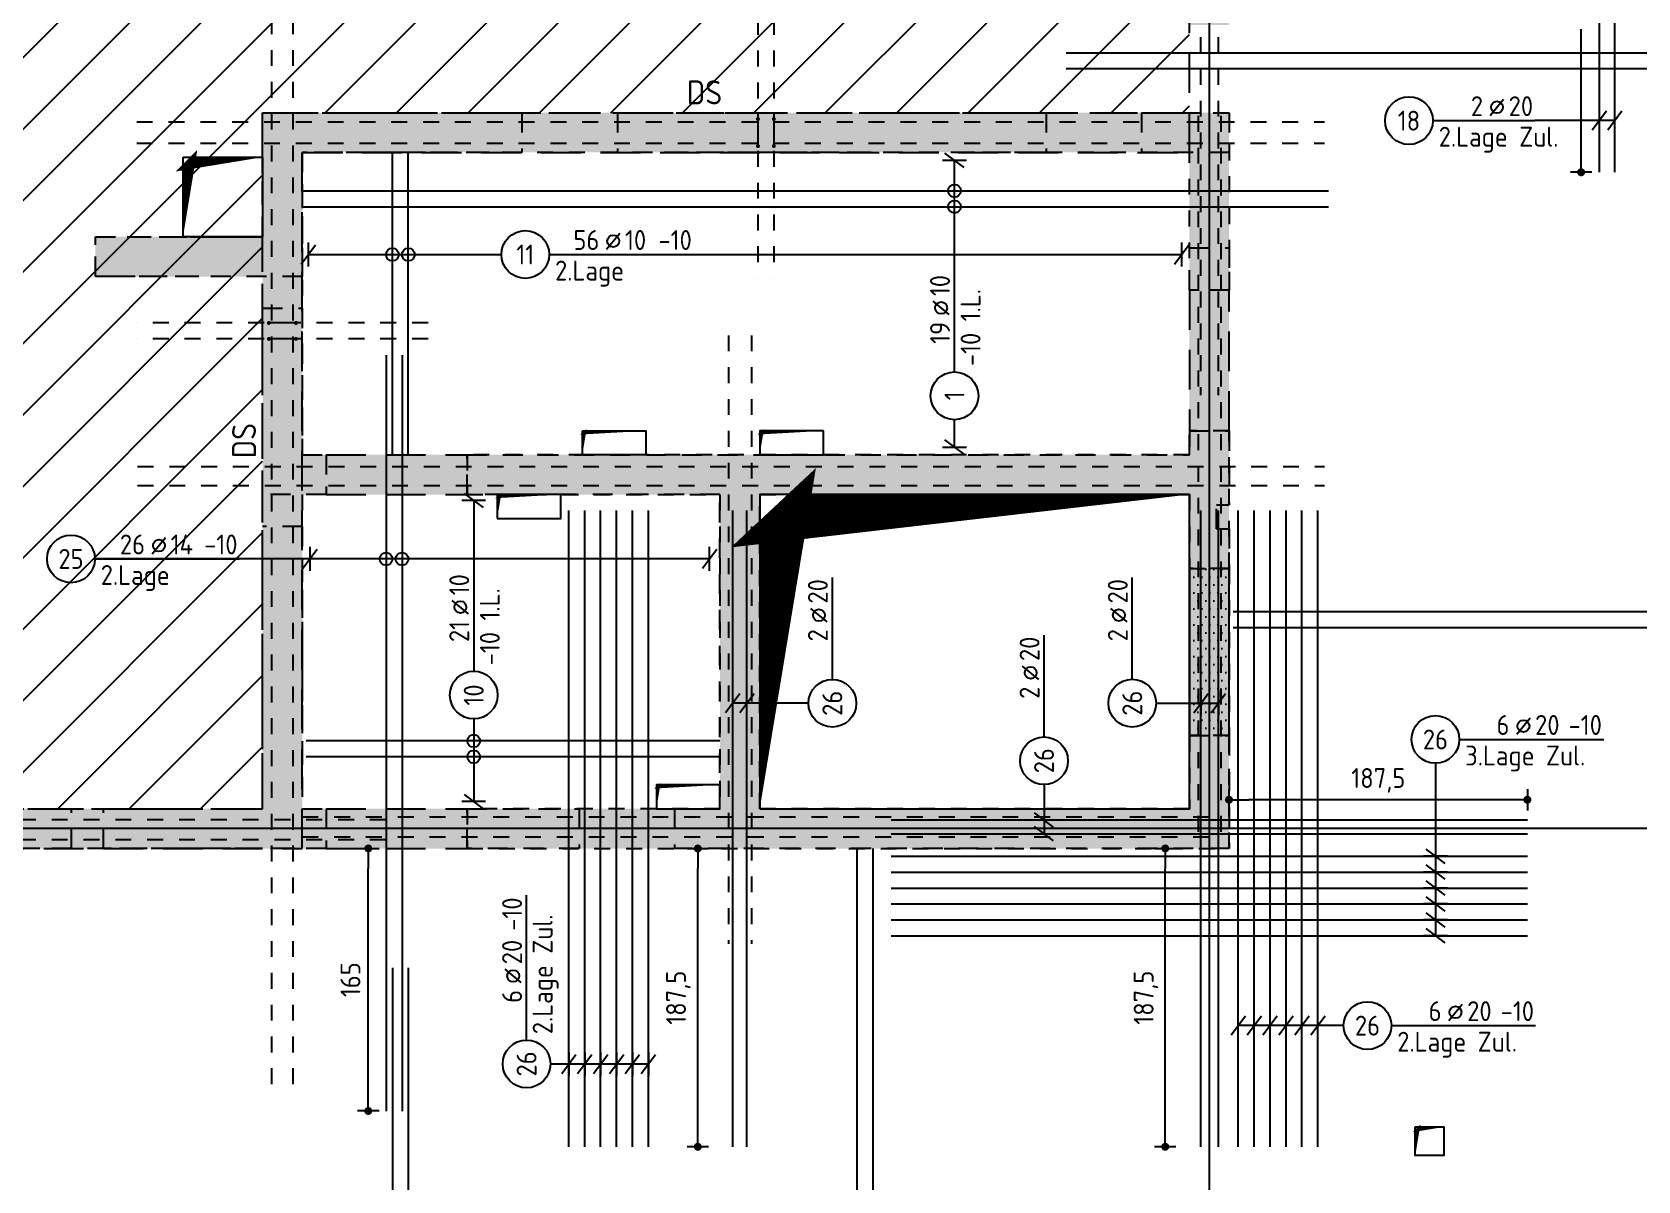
# Model space of a CAD drawing. Extents: x -10 to 101, y -7 to 51.
# Drawn here: x 29.66 to 39.75, y 22.8 to 30.02 of the extents above; entities that cross this region are included whole.
import ezdxf
from ezdxf.enums import TextEntityAlignment as Align

# ---------------------------------------------------------------- set-up
doc = ezdxf.new("R2010")
doc.units = 0
doc.header["$LTSCALE"] = 0.5
for name, pattern in [('AUSGEZOGEN', [1000.01, 1000, 0.01]), ('DASHED', [0.75, 0.5, -0.25]), ('DOT', [0.175, 0.05, -0.125]), ('HIDDEN2', [0.187, 0.125, -0.062]), ('PUNKT', [0.175, 0.05, -0.125]), ('STRICHLINIE', [0.75, 0.5, -0.25]), ('VERDECKT', [0.375, 0.25, -0.125])]:
    doc.linetypes.add(name, pattern=pattern)
for name, color, linetype in [('2.OG', 7, 'Continuous'), ('ACHSEN', 7, 'Continuous'), ('BETON', 7, 'Continuous'), ('Brüstung 1.UG', 7, 'Continuous'), ('DS', 7, 'Continuous'), ('grau_dunkel', 7, 'Continuous'), ('grau_hell', 7, 'Continuous'), ('grau_mittel', 7, 'Continuous'), ('MASSE', 7, 'Continuous'), ('OBJEKT', 7, 'Continuous'), ('RND', 7, 'Continuous'), ('SCHATTEN', 7, 'Continuous'), ('TEXT', 7, 'Continuous'), ('VERDECKT', 7, 'Continuous'), ('VERDECKT2', 7, 'Continuous')]:
    doc.layers.add(name, color=color, linetype=linetype)
doc.styles.add('txt', font='isocp.shx')
doc.dimstyles.new('DOT_I', dxfattribs={"dimscale": 0.5, "dimtxt": 0.25, "dimasz": 0.25, "dimexe": 0.1, "dimexo": 0.3, "dimgap": 0.1, "dimtad": 1, "dimdec": 3, "dimzin": 3, "dimtxsty": 'txt', "dimblk": 'DOT', "dimblk1": 'DOT', "dimblk2": 'DOT', "dimsah": 1, "dimcen": 0.1, "dimse1": 1, "dimse2": 1, "dimazin": 0, "dimtfac": 1, "dimtdec": 4, "dimtix": 1, "dimtmove": 2, "dimatfit": 3, "dimfxl": 0, "dimtvp": 1, "dimtolj": 1, "dimtzin": 0, "dimarcsym": 0})

# ---------------------------------------------------------------- blocks, each defined once
blk = doc.blocks.new('lei_gre')
at = {"layer": 'RND', "color": 7, "linetype": 'Continuous'}
for p, q in [((-0.09, -0.12), (0.09, 0.12)), ((0, 0.15), (0, -0.15))]:
    blk.add_line(p, q, dxfattribs=at)
blk = doc.blocks.new('RND_LEI')
at = {"layer": 'RND', "color": 7, "linetype": 'Continuous'}
blk.add_line((1.022, 0.066), (1.19, 0.27), dxfattribs=at)
for centre, radius in [((0, 0), 0.3), ((1.106, 0.168), 0.075)]:
    blk.add_circle(centre, radius, dxfattribs=at)
at = {"layer": 'RND', "color": 7, "linetype": 'Continuous', "style": 'txt'}
blk.add_attdef('ANZ', text='', height=0.25, dxfattribs=at).set_placement((0.931, 0.057), align=Align.RIGHT)
for tag, p in [('DUM', (1.253, 0.057)), ('ABSTD', (1.674, 0.057)), ('POSTXT', (0.374, -0.327))]:
    blk.add_attdef(tag, p, '', height=0.25, dxfattribs=at)
blk.add_attdef('POSL', text='', height=0.25, dxfattribs=at).set_placement((0, 0), align=Align.MIDDLE)
blk = doc.blocks.new('DOT')
at = {"layer": 'MASSE', "color": 7, "linetype": 'Continuous'}
for p, q in [((0, 0), (-1, 0)), ((0, 0.54), (0, -0.54))]:
    blk.add_line(p, q, dxfattribs=at)
at = {"layer": 'MASSE', "color": 7, "linetype": 'Continuous', "const_width": 0.2}
blk.add_lwpolyline([(-0.1, 0, 1), (0.1, 0, 1)], format="xyb", close=True, dxfattribs=at)
blk = doc.blocks.new('*D42')
at = {"layer": 'Defpoints', "color": 0, "linetype": 'AUSGEZOGEN', "transparency": 16777216}
for p in [(31.769, 24.887), (31.769, 24.887), (31.769, 23.237)]:
    blk.add_point(p, dxfattribs=at)
at = {"layer": 'MASSE', "color": 0, "linetype": 'AUSGEZOGEN', "lineweight": -2, "transparency": 16777216}
blk.add_line((31.769, 23.362), (31.769, 24.762), dxfattribs=at)
at = {"layer": 'MASSE', "color": 0, "linetype": 'AUSGEZOGEN', "lineweight": -2, "transparency": 16777216, "xscale": 0.125, "yscale": 0.125, "zscale": 0.125}
for p, rotation in [((31.769, 24.887), 90), ((31.769, 23.237), 270)]:
    blk.add_blockref('DOT', p, dxfattribs=dict(at, rotation=rotation))
at = {"layer": 'MASSE', "color": 0, "linetype": 'AUSGEZOGEN', "transparency": 16777216, "insert": (31.657, 24.062), "char_height": 0.125, "attachment_point": 5, "rotation": 90, "style": 'txt'}
blk.add_mtext('\\A1;165', dxfattribs=at)
blk = doc.blocks.new('*D43')
at = {"layer": 'Defpoints', "color": 0, "linetype": 'AUSGEZOGEN', "transparency": 16777216}
for p in [(33.84, 24.887), (33.84, 24.887), (33.84, 23.012)]:
    blk.add_point(p, dxfattribs=at)
at = {"layer": 'MASSE', "color": 0, "linetype": 'AUSGEZOGEN', "lineweight": -2, "transparency": 16777216}
blk.add_line((33.84, 23.137), (33.84, 24.762), dxfattribs=at)
at = {"layer": 'MASSE', "color": 0, "linetype": 'AUSGEZOGEN', "lineweight": -2, "transparency": 16777216, "xscale": 0.125, "yscale": 0.125, "zscale": 0.125}
for p, rotation in [((33.84, 24.887), 90), ((33.84, 23.012), 270)]:
    blk.add_blockref('DOT', p, dxfattribs=dict(at, rotation=rotation))
at = {"layer": 'MASSE', "color": 0, "linetype": 'AUSGEZOGEN', "transparency": 16777216, "insert": (33.718, 23.949), "char_height": 0.125, "attachment_point": 5, "rotation": 90, "style": 'txt'}
blk.add_mtext('\\A1;187,5', dxfattribs=at)
blk = doc.blocks.new('*D44')
at = {"layer": 'Defpoints', "color": 0, "linetype": 'AUSGEZOGEN', "transparency": 16777216}
for p in [(36.778, 24.887), (36.778, 24.887), (36.778, 23.012)]:
    blk.add_point(p, dxfattribs=at)
at = {"layer": 'MASSE', "color": 0, "linetype": 'AUSGEZOGEN', "lineweight": -2, "transparency": 16777216}
blk.add_line((36.778, 23.137), (36.778, 24.762), dxfattribs=at)
at = {"layer": 'MASSE', "color": 0, "linetype": 'AUSGEZOGEN', "lineweight": -2, "transparency": 16777216, "xscale": 0.125, "yscale": 0.125, "zscale": 0.125}
for p, rotation in [((36.778, 24.887), 90), ((36.778, 23.012), 270)]:
    blk.add_blockref('DOT', p, dxfattribs=dict(at, rotation=rotation))
at = {"layer": 'MASSE', "color": 0, "linetype": 'AUSGEZOGEN', "transparency": 16777216, "insert": (36.657, 23.949), "char_height": 0.125, "attachment_point": 5, "rotation": 90, "style": 'txt'}
blk.add_mtext('\\A1;187,5', dxfattribs=at)
blk = doc.blocks.new('*D46')
at = {"layer": 'Defpoints', "color": 0, "linetype": 'AUSGEZOGEN', "transparency": 16777216}
for p in [(39.392, 31.137), (39.392, 29.137), (39.392, 29.137)]:
    blk.add_point(p, dxfattribs=at)
at = {"layer": 'MASSE', "color": 0, "linetype": 'AUSGEZOGEN', "lineweight": -2, "transparency": 16777216}
for p, q in [((39.392, 31.012), (39.392, 30.365)), ((39.392, 29.262), (39.392, 30.037))]:
    blk.add_line(p, q, dxfattribs=at)
at = {"layer": 'MASSE', "color": 0, "linetype": 'AUSGEZOGEN', "lineweight": -2, "transparency": 16777216, "xscale": 0.125, "yscale": 0.125, "zscale": 0.125}
for p, rotation in [((39.392, 31.137), 90), ((39.392, 29.137), 270)]:
    blk.add_blockref('DOT', p, dxfattribs=dict(at, rotation=rotation))
at = {"layer": 'MASSE', "color": 0, "linetype": 'AUSGEZOGEN', "transparency": 16777216, "insert": (39.381, 30.201), "char_height": 0.125, "attachment_point": 5, "rotation": 90, "style": 'txt'}
blk.add_mtext('\\A1;200', dxfattribs=at)
blk = doc.blocks.new('*D58')
at = {"layer": 'Defpoints', "color": 0, "linetype": 'AUSGEZOGEN', "transparency": 16777216}
for p in [(37.179, 25.193), (37.179, 25.193), (39.054, 25.193)]:
    blk.add_point(p, dxfattribs=at)
at = {"layer": 'MASSE', "color": 0, "linetype": 'AUSGEZOGEN', "lineweight": -2, "transparency": 16777216}
blk.add_line((38.929, 25.193), (37.304, 25.193), dxfattribs=at)
at = {"layer": 'MASSE', "color": 0, "linetype": 'AUSGEZOGEN', "lineweight": -2, "transparency": 16777216, "xscale": 0.125, "yscale": 0.125, "zscale": 0.125, "rotation": 180}
blk.add_blockref('DOT', (37.179, 25.193), dxfattribs=at)
at = {"layer": 'MASSE', "color": 0, "linetype": 'AUSGEZOGEN', "lineweight": -2, "transparency": 16777216, "xscale": 0.125, "yscale": 0.125, "zscale": 0.125}
blk.add_blockref('DOT', (39.054, 25.193), dxfattribs=at)
at = {"layer": 'MASSE', "color": 0, "linetype": 'AUSGEZOGEN', "transparency": 16777216, "insert": (38.117, 25.315), "char_height": 0.125, "attachment_point": 5, "style": 'txt'}
blk.add_mtext('\\A1;187,5', dxfattribs=at)

msp = doc.modelspace()

# ---------------------------------------------------------------- hatches: boundary and pattern name
at = {"layer": '2.OG'}
h = msp.add_hatch(dxfattribs=at)
h.set_pattern_fill('DOTS', scale=0.8, double=1)
h.set_pattern_definition([(0, (-74.13047, 129.29311), (0.025, 0.05), [0, -0.05])])
h.paths.add_polyline_path([(4.4795, 27.5815), (4.0295, 27.5815), (4.0295, 27.2815), (4.6895, 27.2815), (4.6895, 39.0866), (8.1795, 39.0866), (8.1795, 31.1366), (8.5795, 31.1366), (8.5795, 31.3866), (8.4295, 31.3866), (8.4295, 39.0866), (10.6795, 39.0866), (10.6795, 31.3866), (9.4645, 31.3866), (9.4645, 31.1366), (10.9295, 31.1366), (10.9295, 39.3866), (4.5295, 39.3866), (4.5295, 32.3116), (4.4795, 32.3116)])
h.paths.add_polyline_path([(4.6895, 25.2315), (4.0295, 25.2315), (4.0295, 24.9315), (4.4795, 24.9315), (4.4795, 18.1366), (5.0545, 18.1366), (5.0545, 18.4366), (4.6895, 18.4366)])
h.paths.add_polyline_path([(36.9295, 39.3866), (36.9295, 31.1366), (38.3945, 31.1366), (38.3945, 31.3866), (37.1795, 31.3866), (37.1795, 39.0866), (39.4295, 39.0866), (39.4295, 31.3866), (39.2795, 31.3866), (39.2795, 31.1366), (39.6795, 31.1366), (39.6795, 39.0866), (43.1545, 39.0866), (43.1545, 34.0716), (43.4545, 34.0716), (43.4545, 39.3866)])
h.paths.add_polyline_path([(43.1545, 31.1366), (43.4545, 31.1366), (43.4545, 32.2016), (43.1545, 32.2016)])
h.paths.add_polyline_path([(34.4795, 31.8866), (34.2295, 31.8866), (34.2295, 31.1916), (34.4795, 31.1916)])
h.paths.add_polyline_path([(32.1295, 31.1916), (32.3795, 31.1916), (32.3795, 31.8866), (32.1295, 31.8866)])
h.paths.add_polyline_path([(26.7295, 31.1916), (26.9795, 31.1916), (26.9795, 31.8866), (26.7295, 31.8866)])
h.paths.add_polyline_path([(24.8795, 31.8866), (24.6295, 31.8866), (24.6295, 31.1916), (24.8795, 31.1916)])
h.paths.add_polyline_path([(23.2295, 31.8866), (22.9795, 31.8866), (22.9795, 31.1916), (23.2295, 31.1916)])
h.paths.add_polyline_path([(21.1295, 31.8866), (20.8795, 31.8866), (20.8795, 31.1916), (21.1295, 31.1916)])
h.paths.add_polyline_path([(19.2295, 31.1916), (19.4795, 31.1916), (19.4795, 31.8866), (19.2295, 31.8866)])
h.paths.add_polyline_path([(17.3795, 31.8866), (17.1295, 31.8866), (17.1295, 31.1916), (17.3795, 31.1916)])
h.paths.add_polyline_path([(15.7295, 31.8866), (15.4795, 31.8866), (15.4795, 31.1916), (15.7295, 31.1916)])
h.paths.add_polyline_path([(13.6295, 31.8866), (13.3795, 31.8866), (13.3795, 31.1916), (13.6295, 31.1916)])
h.paths.add_polyline_path([(43.1545, 24.8616), (43.4545, 24.8616), (43.4545, 25.1616), (43.1545, 25.1616)])
h.paths.add_polyline_path([(42.9045, 18.4366), (42.9045, 18.1366), (43.4545, 18.1366), (43.4545, 20.6366), (43.1545, 20.6366), (43.1545, 18.4366)])
h.paths.add_polyline_path([(37.2045, 18.4366), (36.9045, 18.4366), (36.9045, 18.1366), (37.2045, 18.1366)])
h.paths.add_polyline_path([(29.7045, 18.4366), (29.4045, 18.4366), (29.4045, 18.1366), (29.7045, 18.1366)])
h.paths.add_polyline_path([(21.9045, 18.4366), (21.9045, 18.1366), (22.2045, 18.1366), (22.2045, 18.4366)])
h.paths.add_polyline_path([(14.7045, 18.4366), (14.4045, 18.4366), (14.4045, 18.1366), (14.7045, 18.1366)])
h.paths.add_polyline_path([(8.4545, 18.1366), (8.4545, 18.4366), (8.1545, 18.4366), (8.1545, 18.1366)])
h.paths.add_polyline_path([(37.1795, 24.8866), (37.1795, 25.5966), (36.9295, 25.5966), (36.9295, 25.1366), (34.2295, 25.1366), (34.2295, 27.1116), (36.9295, 27.1116), (36.9295, 26.6466), (37.1795, 26.6466), (37.1795, 27.5113), (36.9295, 27.5113), (36.9295, 27.3616), (32.3895, 27.3616), (32.3895, 27.1116), (33.9795, 27.1116), (33.9795, 25.1366), (32.3895, 25.1366), (32.3895, 24.8866)], flags=17)
h.paths.add_polyline_path([(20.2295, 25.1366), (20.2295, 28.4816), (21.3545, 28.4816), (21.3545, 28.7316), (20.2295, 28.7316), (20.2295, 29.5116), (17.4645, 29.5116), (17.4645, 29.2616), (17.6145, 29.2616), (17.6145, 28.0716), (14.7645, 28.0716), (14.7645, 29.2616), (16.5795, 29.2616), (16.5795, 29.5116), (8.1795, 29.5116), (8.1795, 24.8866), (8.5795, 24.8866), (8.5795, 25.1366), (8.4295, 25.1366), (8.4295, 29.2616), (14.5145, 29.2616), (14.5145, 25.1366), (14.3645, 25.1366), (14.3645, 24.8866), (14.9145, 24.8866), (14.9145, 25.1366), (14.7645, 25.1366), (14.7645, 27.8216), (17.6145, 27.8216), (17.6145, 25.1366), (15.9245, 25.1366), (15.9245, 24.8866), (31.5045, 24.8866), (31.5045, 25.1366), (31.3545, 25.1366), (31.3545, 27.1116), (31.5045, 27.1116), (31.5045, 27.3616), (31.3545, 27.3616), (31.3545, 29.2616), (36.9295, 29.2616), (36.9295, 28.3963), (37.1795, 28.3963), (37.1795, 29.5116), (31.1045, 29.5116), (31.1045, 28.7316), (30.0545, 28.7316), (30.0545, 28.4816), (31.1045, 28.4816), (31.1045, 25.1366)])
h.paths.add_polyline_path([(19.9795, 29.2616), (19.0295, 29.2616), (19.0295, 25.1366), (19.9795, 25.1366)], flags=16)
h.paths.add_polyline_path([(17.8645, 25.1366), (18.7795, 25.1366), (18.7795, 29.2616), (17.8645, 29.2616)], flags=16)
h.paths.add_polyline_path([(9.5895, 25.1366), (9.5895, 24.8866), (13.3545, 24.8866), (13.3545, 25.1366)], flags=17)
h.paths.add_polyline_path([(22.7545, 28.7316), (22.7545, 28.4816), (25.1045, 28.4816), (25.1045, 28.7316)], flags=17)
h.paths.add_polyline_path([(28.6545, 28.4816), (28.6545, 28.7316), (26.5045, 28.7316), (26.5045, 28.4816)], flags=17)
h.paths.add_polyline_path([(29.7045, 32.9208), (29.4045, 32.9208), (29.4045, 32.0366), (28.3795, 32.0366), (28.3795, 31.1916), (28.6295, 31.1916), (28.6295, 31.7866), (30.4795, 31.7866), (30.4795, 31.1916), (30.7295, 31.1916), (30.7295, 32.0366), (29.7045, 32.0366)])
at = {"layer": 'Brüstung 1.UG', "linetype": 'AUSGEZOGEN'}
h = msp.add_hatch(dxfattribs=at)
h.set_pattern_fill('DOTS', color=102, scale=0.8, double=1)
h.set_pattern_definition([(0, (-73.44199, 479.29311), (0.025, 0.05), [0, -0.05])])
h.paths.add_polyline_path([(36.9295, 26.1799), (37.1795, 26.1799), (37.1795, 26.6466), (36.9295, 26.6466)])
h.paths.add_polyline_path([(36.9295, 25.5966), (37.1795, 25.5966), (37.1795, 26.1799), (36.9295, 26.1799)])
at = {"layer": 'grau_hell', "linetype": 'AUSGEZOGEN'}
h = msp.add_hatch(dxfattribs=at)
h.set_pattern_fill('ANSI31', color=9, scale=0.1, style=0, double=1)
h.set_pattern_definition([(45, (0, -25.33528), (-0.2245064, 0.2245064), [])])
h.paths.add_polyline_path([(12.2545, 39.3866), (8.1795, 39.3866), (8.1795, 33.8966), (8.4295, 33.8966), (8.4295, 31.3866), (10.9295, 31.3866), (10.9295, 29.5116), (19.9795, 29.5116), (19.9795, 25.1366), (31.1045, 25.1366), (31.1045, 29.5116), (36.9295, 29.5116), (36.9295, 31.3866), (39.4295, 31.3866), (39.4295, 34.8966), (39.6795, 34.8966), (39.6795, 39.3866), (35.6295, 39.3866), (35.6295, 32.9208), (12.2545, 32.9208)])
at = {"layer": 'grau_hell'}
for points in [[(33.3345, 29.2616), (33.3345, 29.5116), (32.7345, 29.5116), (32.7345, 29.2616)], [(36.0295, 29.5116), (36.0295, 29.2616), (36.6295, 29.2616), (36.6295, 29.5116)], [(31.3545, 28.2822), (31.3545, 28.4816), (31.1045, 28.4816), (31.1045, 28.2822)], [(31.1045, 26.9116), (31.3545, 26.9116), (31.3545, 27.1116), (31.1045, 27.1116)]]:
    msp.add_hatch(color=9, dxfattribs=at).paths.add_polyline_path(points)
h = msp.add_hatch(color=9, dxfattribs=at)
h.paths.add_polyline_path([(37.0545, 28.6616), (37.1795, 28.6616), (37.1795, 29.2616), (37.0545, 29.2616)])
h.paths.add_polyline_path([(37.0545, 29.2616), (36.9295, 29.2616), (36.9295, 28.6616), (37.0545, 28.6616)])
h = msp.add_hatch(color=9, dxfattribs=at)
h.paths.add_polyline_path([(29.9045, 25.1366), (29.9045, 25.0116), (30.1045, 25.0116), (30.1045, 25.1366)])
h.paths.add_polyline_path([(30.1045, 24.8866), (30.1045, 25.0116), (29.9045, 25.0116), (29.9045, 24.8866)])
h = msp.add_hatch(color=9, dxfattribs=at)
h.paths.add_polyline_path([(33.6945, 25.0116), (33.6945, 25.1366), (33.5795, 25.1366), (33.0945, 25.1366), (33.0945, 25.0116)])
h.paths.add_polyline_path([(33.0945, 25.0116), (33.0945, 24.8866), (33.6945, 24.8866), (33.6945, 25.0116)])
at = {"layer": 'grau_mittel'}
h = msp.add_hatch(color=61, dxfattribs=at)
h.paths.add_polyline_path([(4.5295, 39.3866), (4.5295, 33.8966), (4.6895, 33.8966), (4.6895, 39.0866), (8.1795, 39.0866), (8.1795, 34.2216), (8.1795, 31.1366), (8.5795, 31.1366), (8.5795, 31.3866), (8.4295, 31.3866), (8.4295, 39.0866), (8.6295, 39.0866), (10.6795, 39.0866), (10.6795, 31.3866), (10.0145, 31.3866), (10.0145, 31.1366), (10.9295, 31.1366), (10.9295, 39.3866)])
h.paths.add_polyline_path([(8.1795, 31.1366), (8.1795, 31.3866), (4.7545, 31.3866), (4.7545, 31.1366)], flags=17)
h.paths.add_polyline_path([(9.4645, 31.1366), (9.4645, 31.3866), (8.5795, 31.3866), (8.5795, 31.1366)], flags=17)
h.paths.add_polyline_path([(9.8145, 31.1366), (9.8145, 31.3866), (9.4645, 31.3866), (9.4645, 31.1366)], flags=17)
h.paths.add_polyline_path([(10.6795, 29.5116), (10.9295, 29.5116), (10.9295, 31.1366), (10.6795, 31.1366)])
h.paths.add_polyline_path([(8.1795, 29.5116), (8.1795, 24.8866), (8.5795, 24.8866), (8.5795, 25.1366), (8.4295, 25.1366), (8.4295, 29.2616), (14.5145, 29.2616), (14.5145, 28.7666), (14.7645, 28.7666), (14.7645, 29.2616), (14.9145, 29.2616), (15.8245, 29.2616), (15.8245, 29.5116)])
h.paths.add_polyline_path([(4.4795, 27.5816), (4.4045, 27.5816), (4.0245, 27.5816), (4.0245, 27.2816), (4.6895, 27.2816), (4.6895, 33.8966), (4.5295, 33.8966), (4.5295, 32.3116), (4.4795, 32.3116)])
h.paths.add_polyline_path([(4.4045, 25.2316), (4.6895, 25.2316), (4.7545, 25.2316), (4.7545, 27.2815), (4.6895, 27.2815), (4.4045, 27.2815)])
h.paths.add_polyline_path([(4.0245, 25.2316), (4.0245, 24.9316), (4.4045, 24.9315), (4.4795, 24.9316), (4.4795, 18.1366), (5.0545, 18.1366), (5.0545, 18.4366), (4.6895, 18.4366), (4.6895, 25.2316)])
h.paths.add_polyline_path([(8.1545, 18.1366), (8.1545, 18.4366), (5.0545, 18.4366), (5.0545, 18.1366)])
h.paths.add_polyline_path([(8.4545, 18.4366), (8.1545, 18.4366), (8.1545, 18.1366), (8.4545, 18.1366)])
h.paths.add_polyline_path([(14.4045, 18.1366), (14.4045, 18.4366), (8.4545, 18.4366), (8.4545, 18.1366)])
h.paths.add_polyline_path([(14.4045, 18.4366), (14.4045, 18.1366), (14.7045, 18.1366), (14.7045, 18.4366)])
h.paths.add_polyline_path([(14.7045, 18.4366), (14.7045, 18.1366), (21.9045, 18.1366), (21.9045, 18.4366)])
h.paths.add_polyline_path([(22.2045, 18.4366), (21.9045, 18.4366), (21.9045, 18.1366), (22.2045, 18.1366)])
h.paths.add_polyline_path([(22.2045, 18.4366), (22.2045, 18.1366), (29.4045, 18.1366), (29.4045, 18.4366)])
h.paths.add_polyline_path([(29.7045, 18.4366), (29.4045, 18.4366), (29.4045, 18.1366), (29.7045, 18.1366)])
h.paths.add_polyline_path([(29.7045, 18.4366), (29.7045, 18.1366), (36.9045, 18.1366), (36.9045, 18.4366)])
h.paths.add_polyline_path([(37.2045, 18.4366), (36.9045, 18.4366), (36.9045, 18.1366), (37.2045, 18.1366)])
h.paths.add_polyline_path([(42.9045, 18.1366), (42.9045, 18.4366), (37.2045, 18.4366), (37.2045, 18.1366)])
h.paths.add_polyline_path([(43.1545, 18.4366), (42.9045, 18.4366), (42.9045, 18.1366), (43.4545, 18.1366), (43.4545, 20.6366), (43.1545, 20.6366)])
h.paths.add_polyline_path([(43.4545, 24.8616), (43.1545, 24.8616), (43.1545, 20.6366), (43.4545, 20.6366)])
h.paths.add_polyline_path([(43.4545, 25.1616), (43.1545, 25.1616), (43.1545, 24.8616), (43.4545, 24.8616)])
h.paths.add_polyline_path([(43.4545, 31.1366), (43.1545, 31.1366), (43.1545, 25.1616), (43.4545, 25.1616)])
h.paths.add_polyline_path([(43.1545, 31.8866), (43.1545, 31.1366), (43.4545, 31.1366), (43.4545, 31.8866)], flags=17)
h.paths.add_polyline_path([(43.1545, 31.8866), (43.4545, 31.8866), (43.4545, 34.3866), (43.1545, 34.3866)], flags=17)
h.paths.add_polyline_path([(43.1545, 34.3866), (43.4545, 34.3866), (43.4545, 34.7566), (43.1545, 34.7566)])
h.paths.add_polyline_path([(43.1545, 34.7566), (43.4545, 34.7566), (43.4545, 39.3866), (36.9295, 39.3866), (36.9295, 31.1366), (37.9945, 31.1366), (37.9945, 31.3866), (37.1795, 31.3866), (37.1795, 39.0866), (39.4295, 39.0866), (39.4295, 31.3866), (39.2795, 31.3866), (39.2795, 31.1366), (39.6795, 31.1366), (39.6795, 39.0866), (43.1545, 39.0866)])
h.paths.add_polyline_path([(38.1945, 31.3866), (38.1945, 31.1366), (39.2795, 31.1366), (39.2795, 31.3866)], flags=17)
h.paths.add_polyline_path([(39.6795, 31.3866), (39.6795, 31.1366), (43.1545, 31.1366), (43.1545, 31.3866)], flags=17)
h.paths.add_polyline_path([(36.9295, 30.0616), (37.1795, 30.0616), (37.1795, 31.1366), (36.9295, 31.1366)])
h.paths.add_polyline_path([(16.2245, 29.5116), (16.2245, 29.2616), (16.5795, 29.2616), (16.5795, 29.5116)])
h.paths.add_polyline_path([(16.5795, 29.5116), (16.5795, 29.2616), (17.4645, 29.2616), (17.4645, 29.5116)])
h.paths.add_polyline_path([(18.7795, 29.2616), (18.7795, 25.1366), (17.8645, 25.1366), (16.4495, 25.1366), (16.4495, 24.8866), (20.5295, 24.8866), (20.5295, 25.1366), (19.0295, 25.1366), (19.0295, 29.2616), (19.9795, 29.2616), (19.9795, 28.4816), (21.3545, 28.4816), (21.3545, 28.7316), (20.2295, 28.7316), (20.2295, 28.9816), (20.2295, 29.5116), (17.4645, 29.5116), (17.4645, 29.2616)])
h.paths.add_polyline_path([(16.0495, 24.8866), (16.2495, 24.8866), (16.2495, 25.1366), (16.0495, 25.1366)])
h.paths.add_polyline_path([(14.9145, 25.1366), (14.9145, 24.8866), (16.0495, 24.8866), (16.0495, 25.1366)], flags=17)
h.paths.add_polyline_path([(14.9145, 24.8866), (14.9145, 25.1366), (14.7645, 25.1366), (14.7644, 27.5716), (14.7644, 27.8216), (15.0145, 27.8216), (16.1245, 27.8216), (16.1245, 28.0716), (14.7645, 28.0716), (14.7645, 28.2216), (14.7645, 28.6166), (14.5145, 28.6166), (14.5145, 25.1366), (14.3645, 25.1366), (14.3645, 24.8866)])
h.paths.add_polyline_path([(17.8645, 27.8216), (17.8645, 28.0716), (16.3245, 28.0716), (16.3245, 27.8216)])
h.paths.add_polyline_path([(13.3545, 25.1366), (13.3545, 24.8866), (14.3645, 24.8866), (14.3645, 25.1366)])
h.paths.add_polyline_path([(13.1545, 24.8866), (13.3545, 24.8866), (13.3545, 25.1366), (13.1545, 25.1366)], flags=16)
h.paths.add_polyline_path([(12.9545, 24.8866), (12.9545, 25.1366), (9.9895, 25.1366), (9.9895, 24.8866)], flags=16)
h.paths.add_polyline_path([(9.5895, 24.8866), (9.7895, 24.8866), (9.7895, 25.1366), (9.5895, 25.1366)], flags=16)
h.paths.add_polyline_path([(8.5795, 25.1366), (8.5795, 24.8866), (9.5895, 24.8866), (9.5895, 25.1366)], flags=16)
h.paths.add_polyline_path([(25.2995, 24.8866), (25.2995, 25.1366), (20.7295, 25.1366), (20.7295, 24.8866)])
h.paths.add_polyline_path([(26.3095, 24.8866), (26.3095, 25.1366), (25.2995, 25.1366), (25.2995, 24.8866)])
h.paths.add_polyline_path([(26.3095, 25.1366), (26.3095, 24.8866), (29.9045, 24.8866), (29.9045, 25.1366)])
h.paths.add_polyline_path([(31.5045, 24.8866), (31.5045, 25.1366), (31.3545, 25.1366), (31.3545, 26.9116), (31.1045, 26.9116), (31.1045, 25.1366), (30.1045, 25.1366), (30.1045, 24.8866)])
h.paths.add_polyline_path([(32.3895, 24.8866), (32.3895, 25.1366), (31.5045, 25.1366), (31.5045, 24.8866)])
h.paths.add_polyline_path([(33.0945, 24.8866), (33.0945, 25.1366), (32.3895, 25.1366), (32.3895, 24.8866)])
h.paths.add_polyline_path([(34.2295, 25.1366), (34.2295, 27.1116), (36.9295, 27.1116), (36.9295, 26.6466), (37.1795, 26.6466), (37.1795, 26.8966), (37.0995, 26.8966), (37.0995, 27.0466), (37.1795, 27.0466), (37.1795, 27.5113), (36.9295, 27.5113), (36.9295, 27.3616), (32.3895, 27.3616), (32.3895, 27.1116), (33.9795, 27.1116), (33.9795, 25.1366), (33.6945, 25.1366), (33.6945, 24.8866), (37.1795, 24.8866), (37.1795, 26.6466), (36.9295, 26.6466), (36.9295, 25.1366)])
h.paths.add_polyline_path([(37.1795, 28.3963), (36.9295, 28.3963), (36.9295, 27.5113), (37.1795, 27.5113)])
h.paths.add_polyline_path([(37.1795, 28.6616), (36.9295, 28.6616), (36.9295, 28.3963), (37.1795, 28.3963)])
h.paths.add_polyline_path([(36.6295, 29.5116), (36.6295, 29.2616), (37.1795, 29.2616), (37.1795, 29.5116)])
h.paths.add_polyline_path([(33.3345, 29.5116), (33.3345, 29.2616), (36.0295, 29.2616), (36.0295, 29.5116)])
h.paths.add_polyline_path([(32.7345, 29.2616), (32.7345, 29.5116), (31.1045, 29.5116), (31.1045, 28.7316), (30.6045, 28.7316), (30.0545, 28.7316), (30.0545, 28.4816), (31.3545, 28.4816), (31.3545, 29.2616)])
h.paths.add_polyline_path([(31.1045, 27.1116), (31.5045, 27.1116), (31.5045, 27.3616), (31.3545, 27.3616), (31.3545, 28.2822), (31.1045, 28.2822)])
h.paths.add_polyline_path([(32.3895, 27.1116), (32.3895, 27.3616), (31.5045, 27.3616), (31.5045, 27.1116)])
h.paths.add_polyline_path([(28.6545, 28.4816), (28.6545, 28.7316), (26.5045, 28.7316), (26.5045, 28.4816)])
h.paths.add_polyline_path([(22.7545, 28.7316), (22.7545, 28.4816), (25.1045, 28.4816), (25.1045, 28.7316)])
h.paths.add_polyline_path([(13.6295, 31.8866), (13.3795, 31.8866), (13.3795, 31.1916), (13.6295, 31.1916)])
h.paths.add_polyline_path([(15.4795, 31.1916), (15.7295, 31.1916), (15.7295, 31.8866), (15.4795, 31.8866)])
h.paths.add_polyline_path([(17.3795, 31.8866), (17.1295, 31.8866), (17.1295, 31.1916), (17.3795, 31.1916)])
h.paths.add_polyline_path([(19.4795, 31.8866), (19.2295, 31.8866), (19.2295, 31.1916), (19.4795, 31.1916)])
h.paths.add_polyline_path([(20.8795, 31.1916), (21.1295, 31.1916), (21.1295, 31.8866), (20.8795, 31.8866)])
h.paths.add_polyline_path([(23.2295, 31.8866), (22.9795, 31.8866), (22.9795, 31.1916), (23.2295, 31.1916)])
h.paths.add_polyline_path([(24.6295, 31.1916), (24.8795, 31.1916), (24.8795, 31.8866), (24.6295, 31.8866)])
h.paths.add_polyline_path([(26.9795, 31.8866), (26.7295, 31.8866), (26.7295, 31.1916), (26.9795, 31.1916)])
h.paths.add_polyline_path([(28.6295, 31.8866), (28.3795, 31.8866), (28.3795, 31.1916), (28.6295, 31.1916)])
h.paths.add_polyline_path([(30.7295, 31.8866), (30.4795, 31.8866), (30.4795, 31.1916), (30.7295, 31.1916)])
h.paths.add_polyline_path([(32.3795, 31.8866), (32.1295, 31.8866), (32.1295, 31.1916), (32.3795, 31.1916)])
h.paths.add_polyline_path([(34.2295, 31.1916), (34.4795, 31.1916), (34.4795, 31.8866), (34.2295, 31.8866)])
h.paths.add_polyline_path([(12.2545, 39.0866), (12.2545, 39.3866), (10.9295, 39.3866), (10.9295, 39.0866)])
h.paths.add_polyline_path([(35.6295, 39.3866), (35.6295, 39.0866), (36.9295, 39.0866), (36.9295, 39.3866)])

# ---------------------------------------------------------------- linework, layer by layer
at = {"layer": '2.OG', "color": 7, "linetype": 'PUNKT', "lineweight": -2}
for p, q in [((31.1045, 28.7316), (31.1045, 29.5116)), ((31.1045, 29.5116), (37.1795, 29.5116)), ((37.1795, 29.5116), (37.1795, 28.3963)), ((36.9295, 29.2616), (31.3545, 29.2616)), ((31.3545, 29.2616), (31.3545, 27.3616)), ((36.9295, 28.3963), (36.9295, 29.2616)), ((30.0545, 28.7316), (31.1045, 28.7316)), ((30.0545, 28.4816), (30.0545, 28.7316)), ((31.1045, 28.4816), (30.0545, 28.4816)), ((31.1045, 25.1366), (31.1045, 28.4816)), ((37.1795, 28.3963), (36.9295, 28.3963)), ((37.1795, 27.5113), (36.9295, 27.5113)), ((36.9295, 27.5113), (36.9295, 27.3616)), ((37.1795, 26.6466), (37.1795, 27.5113)), ((31.3545, 27.3616), (31.5045, 27.3616)), ((31.5045, 27.3616), (31.5045, 27.1116)), ((32.3895, 27.3616), (32.3895, 27.1116)), ((36.9295, 27.3616), (32.3895, 27.3616)), ((31.5045, 27.1116), (31.3545, 27.1116)), ((31.3545, 27.1116), (31.3545, 25.1366)), ((32.3895, 27.1116), (33.9795, 27.1116)), ((33.9795, 27.1116), (33.9795, 25.1366)), ((34.2295, 25.1366), (34.2295, 27.1116)), ((34.2295, 27.1116), (36.9295, 27.1116)), ((36.9295, 27.1116), (36.9295, 26.6466)), ((36.9295, 26.6466), (37.1795, 26.6466)), ((37.1795, 25.5966), (36.9295, 25.5966)), ((36.9295, 25.5966), (36.9295, 25.1366)), ((37.1795, 24.8866), (37.1795, 25.5966)), ((20.2295, 25.1366), (31.1045, 25.1366)), ((31.3545, 25.1366), (31.5045, 25.1366)), ((31.5045, 25.1366), (31.5045, 24.8866)), ((33.9795, 25.1366), (32.3895, 25.1366)), ((32.3895, 25.1366), (32.3895, 24.8866)), ((36.9295, 25.1366), (34.2295, 25.1366)), ((31.5045, 24.8866), (15.9245, 24.8866)), ((32.3895, 24.8866), (37.1795, 24.8866))]:
    msp.add_line(p, q, dxfattribs=at)
at = {"layer": 'ACHSEN', "color": 140, "linetype": 'AUSGEZOGEN'}
for p, q in [((37.0545, 39.3866), (37.0545, 16.1366)), ((43.4545, 25.0116), (2.2545, 25.0116))]:
    msp.add_line(p, q, dxfattribs=at)
at = {"layer": 'BETON', "color": 6, "linetype": 'AUSGEZOGEN'}
for points in [[(30.6045, 29.2316), (31.1045, 29.2316), (31.1045, 28.7316), (30.6045, 28.7316)], [(33.1145, 27.5116), (33.5144, 27.5116), (33.5144, 27.3616), (33.1145, 27.3616)], [(34.6295, 27.5116), (34.2294, 27.5116), (34.2294, 27.3616), (34.6295, 27.3616)], [(32.5795, 26.9616), (32.9795, 26.9616), (32.9795, 27.1116), (32.5795, 27.1116)], [(34.2295, 25.1366), (36.9295, 25.1366), (36.9295, 27.1116), (34.2295, 27.1116)], [(33.5795, 25.1366), (33.9795, 25.1366), (33.9795, 25.2866), (33.5795, 25.2866)], [(38.3495, 23.1366), (38.5295, 23.1366), (38.5295, 22.9566), (38.3495, 22.9566)]]:
    msp.add_lwpolyline(points, close=True, dxfattribs=at)
at = {"layer": 'Brüstung 1.UG', "color": 102, "linetype": 'DOT'}
for p, q in [((36.9295, 25.5966), (36.9295, 26.6466)), ((37.1795, 26.6466), (37.1795, 25.5966))]:
    msp.add_line(p, q, dxfattribs=at)
at = {"layer": 'DS', "color": 1, "linetype": 'DASHED'}
for p, q in [((36.9295, 29.2616), (36.9295, 31.3866)), ((31.1045, 29.2316), (31.1045, 29.5116)), ((31.1045, 29.5116), (36.9295, 29.5116)), ((31.3545, 24.8866), (31.3545, 29.2616)), ((31.3545, 29.2616), (36.9295, 29.2616)), ((31.1045, 25.1366), (31.1045, 28.7316)), ((19.9795, 25.1366), (31.1045, 25.1366)), ((19.9795, 24.8866), (31.3545, 24.8866))]:
    msp.add_line(p, q, dxfattribs=at)
at = {"layer": 'grau_dunkel', "color": 21}
msp.add_lwpolyline([(36.9295, 27.1116, 0, 0.31, 0), (34.2384, 26.9568, 0, 0, 0), (34.39, 27.0984, 0.3221, 0, 0), (34.2295, 25.1366, 0, 0, 0)], format="xyseb", dxfattribs=at)
at = {"layer": 'OBJEKT', "color": 7, "linetype": 'AUSGEZOGEN'}
for p, q in [((36.9295, 26.6466), (36.9295, 25.5966)), ((37.1795, 25.5966), (37.1795, 26.6466))]:
    msp.add_line(p, q, dxfattribs=at)
at = {"layer": 'RND', "color": 7, "linetype": 'AUSGEZOGEN'}
for p, q in [((38.4599, 29.4614), (39.0999, 29.4614)), ((35.4534, 27.8819), (35.4534, 29.213)), ((31.3916, 28.6201), (32.6059, 28.6201)), ((32.9059, 28.6201), (36.8807, 28.6201)), ((35.4534, 27.4094), (35.4534, 27.5819)), ((32.4317, 27.074), (32.4317, 26.0014)), ((31.4036, 26.7068), (30.0505, 26.7068)), ((30.0505, 26.7068), (30.9567, 26.7068)), ((33.9138, 26.7068), (31.4036, 26.7068)), ((34.6857, 25.9495), (34.6857, 26.5895)), ((36.5707, 25.9503), (36.5707, 26.5903)), ((36.0162, 25.5885), (36.0162, 26.2285)), ((32.4317, 25.7014), (32.4317, 25.1812)), ((38.626, 25.5722), (39.5342, 25.5722)), ((32.7638, 23.6826), (32.7638, 24.5942)), ((38.1992, 23.7735), (39.1053, 23.7735))]:
    msp.add_line(p, q, dxfattribs=at)
at = {"layer": 'RND', "color": 102, "linetype": 'AUSGEZOGEN'}
for p, q in [((39.6037, 29.4614), (39.0999, 29.4614)), ((34.5357, 25.7995), (34.0598, 25.7995)), ((36.7207, 25.8003), (37.1119, 25.8003)), ((38.476, 25.4222), (38.476, 24.3383)), ((36.0162, 25.2885), (36.0162, 24.9798)), ((37.8992, 23.7735), (37.2372, 23.7735)), ((32.9138, 23.5326), (33.5295, 23.5326))]:
    msp.add_line(p, q, dxfattribs=at)
at = {"layer": 'RND', "color": 1, "linetype": 'AUSGEZOGEN'}
for points in [[(39.5072, 29.1366), (39.5072, 32.6366)], [(39.6037, 29.1366), (39.6037, 32.6366)], [(36.1545, 29.8883), (43.1545, 29.8883)], [(36.1545, 29.7883), (43.1545, 29.7883)], [(34.2179, 29.4716), (34.2179, 29.3016)], [(34.3179, 29.4716), (34.3179, 29.3016)], [(31.9207, 27.3616), (31.9207, 29.2616)], [(32.0207, 27.3616), (32.0207, 29.2616)], [(31.3545, 29.0205), (37.8045, 29.0205)], [(31.3545, 28.9205), (37.8045, 28.9205)], [(31.3145, 28.19), (31.1445, 28.19)], [(31.3145, 28.09), (31.1445, 28.09)], [(31.881, 27.9866), (31.881, 23.2366)], [(31.981, 27.9866), (31.981, 23.2366)], [(33.0295, 23.0116), (33.0295, 27.0116)], [(33.1295, 23.0116), (33.1295, 27.0116)], [(33.2295, 23.0116), (33.2295, 27.0116)], [(33.3295, 23.0116), (33.3295, 27.0116)], [(33.4295, 23.0116), (33.4295, 27.0116)], [(33.5295, 23.0116), (33.5295, 27.0116)], [(34.0598, 23.0116), (34.0598, 27.0116)], [(34.1484, 23.0116), (34.1484, 27.0116)], [(37.0026, 23.0116), (37.0026, 27.0116)], [(37.1119, 23.0116), (37.1119, 27.0116)], [(37.2372, 23.0116), (37.2372, 27.0116)], [(37.3372, 23.0116), (37.3372, 27.0116)], [(37.4372, 23.0116), (37.4372, 27.0116)], [(37.5372, 23.0116), (37.5372, 27.0116)], [(37.6372, 23.0116), (37.6372, 27.0116)], [(37.7372, 23.0116), (37.7372, 27.0116)], [(37.2045, 26.3764), (43.1545, 26.3764)], [(37.2045, 26.2764), (43.1545, 26.2764)], [(33.9794, 25.5632), (31.3794, 25.5631)], [(33.9794, 25.4632), (31.3794, 25.4631)], [(35.0545, 25.0665), (39.0545, 25.0665)], [(35.0545, 24.9798), (39.0545, 24.9798)], [(34.8405, 24.8866), (34.8405, 18.4366)], [(34.9405, 24.8866), (34.9405, 18.4366)], [(35.0545, 24.8383), (39.0545, 24.8383)], [(35.0545, 24.7383), (39.0545, 24.7383)], [(35.0545, 24.6383), (39.0545, 24.6383)], [(35.0545, 24.5383), (39.0545, 24.5383)], [(35.0545, 24.4383), (39.0545, 24.4383)], [(35.0545, 24.3383), (39.0545, 24.3383)], [(31.9207, 24.1366), (31.9207, 18.4366)], [(32.0207, 24.1366), (32.0207, 18.4366)]]:
    msp.add_lwpolyline(points, dxfattribs=at)
at = {"layer": 'RND', "color": 1, "linetype": 'HIDDEN2'}
for points in [[(36.9998, 32.3866), (36.9998, 27.7366)], [(37.1105, 32.3866), (37.1105, 27.7366)], [(31.1617, 30.3051), (31.1617, 23.4006)], [(31.2954, 30.3051), (31.2954, 23.4006)], [(36.9843, 29.4914), (36.9843, 24.9366)], [(37.1282, 29.4914), (37.1282, 24.9366)], [(30.3138, 29.4535), (37.7794, 29.4535)], [(30.3138, 29.3199), (37.7794, 29.3199)], [(34.0339, 28.1116), (34.0339, 24.2866)], [(34.1779, 28.1116), (34.1779, 24.2866)], [(30.3186, 27.2873), (37.7795, 27.2873)], [(30.3186, 27.1683), (37.7795, 27.1683)], [(19.3795, 25.0693), (31.9545, 25.0693)], [(31.3545, 25.0851), (37.1295, 25.0851)], [(19.3795, 24.9438), (31.9545, 24.9438)], [(31.3545, 24.9609), (37.1295, 24.9609)]]:
    msp.add_lwpolyline(points, dxfattribs=at)
at = {"layer": 'RND', "color": 1, "linetype": 'DOT'}
for points in [[(34.2179, 30.3016), (34.2179, 29.3016)], [(34.3179, 30.3016), (34.3179, 29.3016)], [(34.2179, 29.4716), (34.2179, 28.4716)], [(34.3179, 29.4716), (34.3179, 28.4716)], [(31.3145, 28.19), (30.3145, 28.19)], [(32.1445, 28.19), (31.1445, 28.19)], [(31.3145, 28.09), (30.3145, 28.09)], [(32.1445, 28.09), (31.1445, 28.09)]]:
    msp.add_lwpolyline(points, dxfattribs=at)
at = {"layer": 'RND', "color": 7, "linetype": 'AUSGEZOGEN', "const_width": 0.0125}
for points in [[(34.2179, 29.4778, 1), (34.2179, 29.4653, 1)], [(34.3179, 29.4778, 1), (34.3179, 29.4653, 1)], [(34.2179, 29.3078, 1), (34.2179, 29.2953, 1)], [(34.3179, 29.3078, 1), (34.3179, 29.2953, 1)], [(31.1508, 28.19, 1), (31.1383, 28.19, 1)], [(31.3208, 28.19, 1), (31.3083, 28.19, 1)], [(31.1508, 28.09, 1), (31.1383, 28.09, 1)], [(31.3208, 28.09, 1), (31.3083, 28.09, 1)]]:
    msp.add_lwpolyline(points, format="xyb", close=True, dxfattribs=at)
at = {"layer": 'RND', "color": 7, "linetype": 'AUSGEZOGEN'}
for centre in [(35.4534, 29.0205), (35.4534, 28.9205), (31.9207, 28.6201), (32.0207, 28.6201), (31.881, 26.7068), (31.981, 26.7068), (32.4317, 25.5631), (32.4317, 25.4631)]:
    msp.add_circle(centre, 0.04, dxfattribs=at)
at = {"layer": 'SCHATTEN', "color": 1, "linetype": 'AUSGEZOGEN'}
for points in [[(30.6045, 28.7316, 0, 0.0815, 0), (30.6451, 29.2283, 0, 0, 0), (30.6078, 29.191, 0.0815, 0, 0), (31.1045, 29.2316, 0, 0, 0)], [(33.1145, 27.3616, 0, 0.0245, 0), (33.1266, 27.5106, 0, 0, 0), (33.1148, 27.5004, 0.0224, 0, 0), (33.5144, 27.5116, 0, 0, 0)], [(34.2294, 27.3616, 0, 0.0245, 0), (34.2416, 27.5106, 0, 0, 0), (34.2297, 27.5004, 0.0224, 0, 0), (34.6295, 27.5116, 0, 0, 0)], [(32.5795, 26.9616, 0, 0.0245, 0), (32.5916, 27.1106, 0, 0, 0), (32.5798, 27.1004, 0.0224, 0, 0), (32.9795, 27.1116, 0, 0, 0)], [(33.5795, 25.1366, 0, 0.0245, 0), (33.5916, 25.2856, 0, 0, 0), (33.5798, 25.2754, 0.0224, 0, 0), (33.9795, 25.2866, 0, 0, 0)], [(38.3495, 22.9566, 0, 0.0294, 0), (38.3641, 23.1354, 0, 0, 0), (38.3507, 23.1219, 0.0294, 0, 0), (38.5295, 23.1366, 0, 0, 0)]]:
    msp.add_lwpolyline(points, format="xyseb", dxfattribs=at)
at = {"layer": 'VERDECKT', "color": 7, "linetype": 'VERDECKT', "lineweight": -2}
for p, q in [((31.1045, 28.7316), (31.1045, 29.5116)), ((31.1045, 29.5116), (32.7345, 29.5116)), ((33.3345, 29.5116), (36.0295, 29.5116)), ((36.6295, 29.5116), (37.1795, 29.5116)), ((37.1795, 29.5116), (37.1795, 29.2616)), ((32.7345, 29.2616), (31.3545, 29.2616)), ((31.3545, 29.2616), (31.3545, 28.4816)), ((36.0295, 29.2616), (33.3345, 29.2616)), ((37.1795, 29.2616), (36.6295, 29.2616)), ((30.0545, 28.4816), (30.0545, 28.7316)), ((30.0545, 28.7316), (31.1045, 28.7316)), ((36.9295, 28.3963), (36.9295, 28.6616)), ((37.1795, 28.6616), (37.1795, 28.3963)), ((31.3545, 28.4816), (30.0545, 28.4816)), ((37.1795, 28.3963), (36.9295, 28.3963)), ((31.1045, 27.1116), (31.1045, 28.2822)), ((31.3545, 28.2822), (31.3545, 27.3616)), ((36.9295, 27.3616), (36.9295, 27.5113)), ((36.9295, 27.5113), (37.1795, 27.5113)), ((37.1795, 27.5113), (37.1795, 27.0466)), ((31.3545, 27.3616), (31.5045, 27.3616)), ((31.5045, 27.3616), (31.5045, 27.1116)), ((32.3895, 27.3616), (36.9295, 27.3616)), ((32.3895, 27.1116), (32.3895, 27.3616)), ((31.5045, 27.1116), (31.1045, 27.1116)), ((33.9795, 27.1116), (32.3895, 27.1116)), ((33.9795, 25.1366), (33.9795, 27.1116)), ((36.9295, 27.1116), (34.2295, 27.1116)), ((34.2295, 27.1116), (34.2295, 25.1366)), ((36.9295, 26.6466), (36.9295, 27.1116)), ((31.1045, 25.1366), (31.1045, 26.9116)), ((31.3545, 26.9116), (31.3545, 25.1366)), ((37.1795, 26.8966), (37.1795, 26.6466)), ((37.1795, 26.6466), (36.9295, 26.6466)), ((36.9295, 25.1366), (36.9295, 25.5966)), ((36.9295, 25.5966), (37.1795, 25.5966)), ((37.1795, 25.5966), (37.1795, 24.8866)), ((26.3095, 25.1366), (29.9045, 25.1366)), ((30.1045, 25.1366), (31.1045, 25.1366)), ((31.3545, 25.1366), (31.5045, 25.1366)), ((31.5045, 25.1366), (31.5045, 24.8866)), ((32.3895, 24.8866), (32.3895, 25.1366)), ((32.3895, 25.1366), (33.0945, 25.1366)), ((33.6945, 25.1366), (33.9795, 25.1366)), ((34.2295, 25.1366), (36.9295, 25.1366)), ((29.9045, 24.8866), (26.3095, 24.8866)), ((31.5045, 24.8866), (30.1045, 24.8866)), ((33.0945, 24.8866), (32.3895, 24.8866)), ((37.1795, 24.8866), (33.6945, 24.8866))]:
    msp.add_line(p, q, dxfattribs=at)
at = {"layer": 'VERDECKT', "color": 7, "linetype": 'VERDECKT'}
for p, q in [((32.7345, 29.5116), (32.7345, 29.2616)), ((33.3345, 29.5116), (33.3345, 29.2616)), ((36.0295, 29.5116), (36.0295, 29.2616)), ((36.6295, 29.5116), (36.6295, 29.2616)), ((36.9295, 28.6616), (37.1795, 28.6616)), ((31.1045, 28.2822), (31.3545, 28.2822)), ((37.0995, 27.0466), (37.1795, 27.0466)), ((37.0995, 26.8966), (37.0995, 27.0466)), ((31.3545, 26.9116), (31.1045, 26.9116)), ((37.0995, 26.8966), (37.1795, 26.8966)), ((29.9045, 24.8866), (29.9045, 25.1366)), ((30.1045, 24.8866), (30.1045, 25.1366)), ((33.0945, 25.1366), (33.0945, 24.8866)), ((33.6945, 25.1366), (33.6945, 24.8866))]:
    msp.add_line(p, q, dxfattribs=at)
at = {"layer": 'VERDECKT2', "color": 7, "linetype": 'STRICHLINIE'}
for p, q in [((36.9295, 28.3963), (36.9295, 27.5113)), ((37.1795, 27.5113), (37.1795, 28.3963)), ((31.5045, 27.3616), (32.3895, 27.3616)), ((31.5045, 27.1116), (32.3895, 27.1116)), ((31.5045, 25.1366), (32.3895, 25.1366)), ((31.5045, 24.8866), (32.3895, 24.8866))]:
    msp.add_line(p, q, dxfattribs=at)

# ---------------------------------------------------------------- block references
at = {"layer": 'RND', "color": 7, "linetype": 'AUSGEZOGEN', "xscale": 0.5, "yscale": 0.5, "zscale": 0.5}
for p, values in [((38.3099, 29.4614), {'POSL': '18', 'DUM': '20', 'ANZ': '2', 'POSTXT': '2.Lage Zul.'}), ((32.7559, 28.6201), {'POSL': '11', 'DUM': '10', 'ANZ': '56', 'ABSTD': '-10', 'POSTXT': '2.Lage'}), ((29.9005, 26.7068), {'POSL': '25', 'DUM': '14', 'ANZ': '26', 'ABSTD': '-10', 'POSTXT': '2.Lage'}), ((38.476, 25.5722), {'POSL': '26', 'DUM': '20', 'ANZ': '6', 'ABSTD': '-10', 'POSTXT': '3.Lage Zul.'}), ((38.0492, 23.7735), {'POSL': '26', 'DUM': '20', 'ANZ': '6', 'ABSTD': '-10', 'POSTXT': '2.Lage Zul.'})]:
    msp.add_blockref('RND_LEI', p, dxfattribs=at).add_auto_attribs(values)
at = {"layer": 'RND', "color": 102, "linetype": 'AUSGEZOGEN', "xscale": 0.5, "yscale": 0.5, "zscale": 0.5}
for p, rotation in [((39.5072, 29.4614), 180), ((39.6037, 29.4614), 180), ((34.0598, 25.7995), 180), ((34.1484, 25.7995), 180), ((38.476, 24.8383), 270), ((38.476, 24.7383), 270), ((38.476, 24.6383), 270), ((38.476, 24.5383), 270), ((38.476, 24.4383), 270), ((38.476, 24.3383), 270), ((37.2372, 23.7735), 180), ((37.3372, 23.7735), 180), ((37.4372, 23.7735), 180), ((37.5372, 23.7735), 180), ((37.6372, 23.7735), 180), ((37.7372, 23.7735), 180)]:
    msp.add_blockref('lei_gre', p, dxfattribs=dict(at, rotation=rotation))
at = {"layer": 'RND', "color": 7, "linetype": 'AUSGEZOGEN', "xscale": 0.5, "yscale": 0.5, "zscale": 0.5}
for p, rotation in [((35.4534, 29.213), 90), ((35.4534, 27.4094), 90), ((32.4317, 27.074), 270), ((31.4036, 26.7068), 180), ((33.9138, 26.7068), 180), ((32.4317, 25.1812), 270), ((36.0162, 25.0665), 90), ((36.0162, 24.9798), 90)]:
    msp.add_blockref('lei_gre', p, dxfattribs=dict(at, rotation=rotation))
for p in [(31.3916, 28.6201), (36.8807, 28.6201)]:
    msp.add_blockref('lei_gre', p, dxfattribs=at)
at = {"layer": 'RND', "color": 7, "linetype": 'AUSGEZOGEN', "xscale": 0.5, "yscale": 0.5, "zscale": 0.5, "rotation": 90}
for p, values in [((35.4534, 27.7319), {'POSL': '1', 'DUM': '10', 'ANZ': '19', 'POSTXT': '-10 1.L.'}), ((32.4317, 25.8514), {'POSL': '10', 'DUM': '10', 'ANZ': '21', 'POSTXT': '-10 1.L.'}), ((34.6857, 25.7995), {'POSL': '26', 'DUM': '20', 'ANZ': '2'}), ((36.5707, 25.8003), {'POSL': '26', 'DUM': '20', 'ANZ': '2'}), ((36.0162, 25.4385), {'POSL': '26', 'DUM': '20', 'ANZ': '2'}), ((32.7638, 23.5326), {'POSL': '26', 'DUM': '20', 'ANZ': '6', 'ABSTD': '-10', 'POSTXT': '2.Lage Zul.'})]:
    msp.add_blockref('RND_LEI', p, dxfattribs=at).add_auto_attribs(values)
at = {"layer": 'RND', "color": 102, "linetype": 'AUSGEZOGEN', "xscale": 0.5, "yscale": 0.5, "zscale": 0.5}
for p in [(37.0026, 25.8003), (37.1119, 25.8003), (33.0295, 23.5326), (33.1295, 23.5326), (33.2295, 23.5326), (33.3295, 23.5326), (33.4295, 23.5326), (33.5295, 23.5326)]:
    msp.add_blockref('lei_gre', p, dxfattribs=at)

# ---------------------------------------------------------------- texts
at = {"layer": 'TEXT', "color": 1, "linetype": 'AUSGEZOGEN', "style": 'txt'}
msp.add_text('DS', height=0.15, dxfattribs=at).set_placement((33.7707, 29.5641))
msp.add_text('DS', height=0.15, rotation=90, dxfattribs=at).set_placement((31.0631, 27.3388))

# ---------------------------------------------------------------- dimensions: what is measured, and where the dimension line sits
at = {"layer": 'MASSE', "color": 7, "linetype": 'AUSGEZOGEN'}
dim = msp.add_linear_dim(base=(39.3921, 29.1366), p1=(39.3921, 31.1366), p2=(39.3921, 29.1366), angle=90, dimstyle='DOT_I', override={"dimdec": 0, "dimlfac": 100}, dxfattribs=at)
dim.commit()
dim.dimension.update_dxf_attribs({"geometry": '*D46', "text_midpoint": (39.3805, 30.2009), "dimtype": 160})
dim = msp.add_linear_dim(base=(37.1795, 25.1929), p1=(39.0545, 25.1929), p2=(37.1795, 25.1929), dimstyle='DOT_I', override={"dimdec": 1, "dimlfac": 100}, dxfattribs=at)
dim.commit()
dim.dimension.update_dxf_attribs({"geometry": '*D58', "text_midpoint": (38.117, 25.3148)})
for base, p1, p2, override, picture, middle in [((31.7692, 24.8866), (31.7692, 23.2366), (31.7692, 24.8866), {"dimdec": 0, "dimlfac": 100}, '*D42', (31.6567, 24.0616)), ((33.8399, 24.8866), (33.8399, 23.0116), (33.8399, 24.8866), {"dimdec": 1, "dimlfac": 100}, '*D43', (33.7181, 23.9491)), ((36.7784, 24.8866), (36.7784, 23.0116), (36.7784, 24.8866), {"dimdec": 1, "dimlfac": 100}, '*D44', (36.6565, 23.9491))]:
    dim = msp.add_linear_dim(base=base, p1=p1, p2=p2, angle=90, dimstyle='DOT_I', override=override, dxfattribs=at)
    dim.commit()
    dim.dimension.update_dxf_attribs({"geometry": picture, "text_midpoint": middle})

doc.saveas('drawing.dxf')
